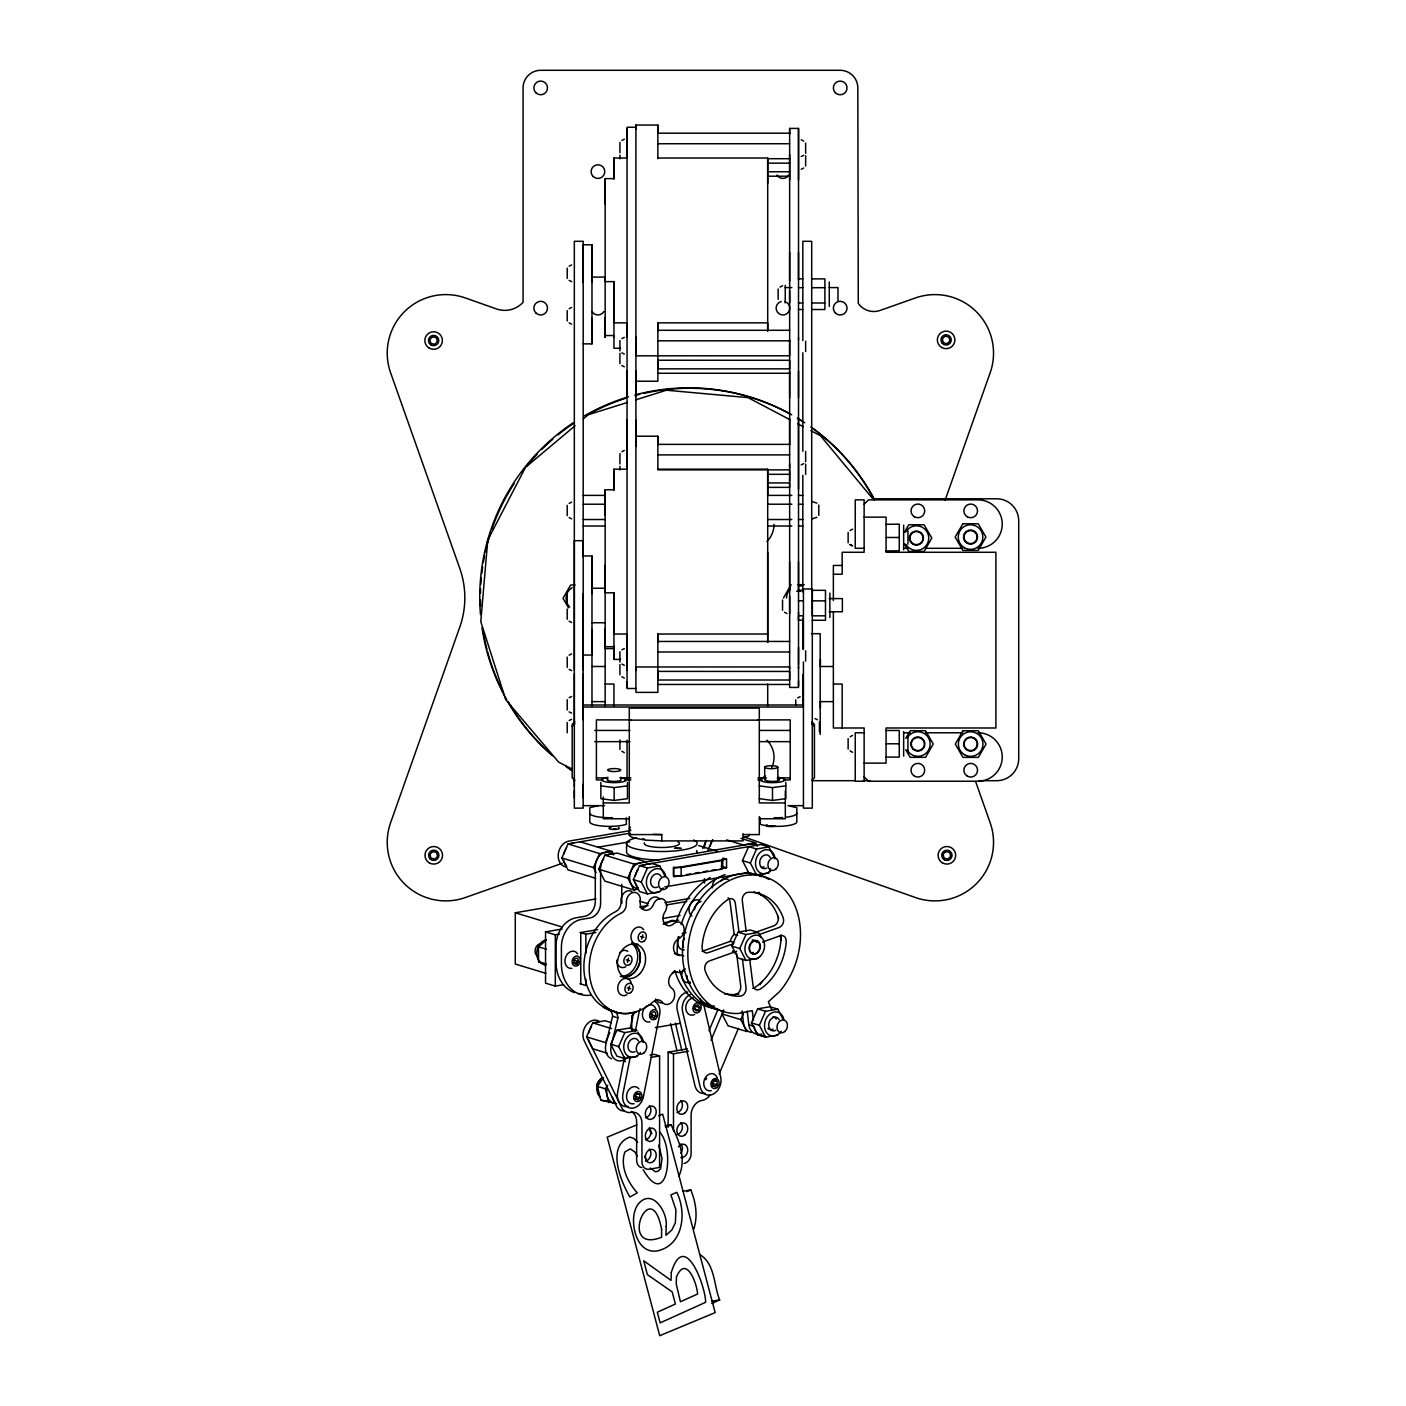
<?xml version="1.0" encoding="UTF-8"?>
<svg xmlns="http://www.w3.org/2000/svg" width="1406" height="1406" viewBox="0 0 1406 1406"><rect width="100%" height="100%" fill="white"/><g stroke="black" fill="none" stroke-linecap="round" stroke-linejoin="round"><path stroke-width="1.5" d="M574.333 797.958L574.333 673.702M574.333 670.363L574.333 541.134M583.191 797.958L583.191 673.702M583.191 670.363L583.191 541.134M583.191 282.448L583.191 244.802L591.979 244.802L591.979 343.872L583.191 343.872M591.979 629.431L591.979 655.038L583.191 655.038M591.979 593.613L591.979 555.968L583.191 555.968M591.979 343.872L591.979 318.266M591.979 282.448L591.979 244.802M600.608 870.507L600.608 903.267A13.216 10.281 -73.1 0 1 590.028 917.942L581.363 919.419A24.974 19.438 -73.1 0 0 561.398 947.152L561.398 963.725A37.435 29.157 -73.1 0 0 591.346 995.044M605.16 628.429L605.16 648.588L613.947 648.588M627.129 469.182L613.947 469.182L613.947 489.78L605.16 489.78L605.16 592.805L613.947 592.805L613.947 659.414L620.538 659.414M605.16 317.264L605.16 337.422L605.16 277.087L591.979 277.087M627.129 158.017L613.947 158.017L613.947 178.615L605.16 178.615L605.16 281.639L613.947 281.639L613.947 348.249L620.538 348.249M613.947 659.414L613.947 646.391M613.947 592.805L613.947 634.018L627.129 634.018M613.947 337.422L613.947 336.368M613.947 281.639L613.947 322.853L627.129 322.853M621.751 884.392L621.751 899.699A13.216 10.281 -73.1 0 0 622.102 902.968M627.041 687.024L627.041 681.769M627.041 670.486L627.041 446.387M627.041 445.597L627.041 371.079M627.041 337.159L627.041 128.754M635.916 670.486L635.916 371.079M657.867 133.5L657.867 125.046L635.916 125.046L635.916 355.823L789.645 355.788L789.645 128.421L798.52 128.421L798.52 179.915M767.694 634.018L657.867 634.018L657.867 692.385L635.916 692.385L635.916 666.989L789.645 666.954L789.645 687.446L798.52 687.446L798.52 666.18M635.916 436.212L657.867 436.212L657.867 469.868L789.645 469.868L789.645 481.01M767.694 331.306L767.694 322.853L657.867 322.853L657.867 381.219L635.916 381.219M657.867 158.702L657.867 125.046M704.476 883.073L704.476 878.697M767.694 642.05L767.694 469.182L657.867 469.182M767.694 330.885L767.694 158.017L657.867 158.017M789.645 668.799L789.645 371.219M798.52 686.093L798.52 680.856M798.52 668.799L798.52 371.219M798.52 339.936L798.52 128.421M825.48 615.828L825.48 590.327L812.299 590.327L812.299 615.828L825.48 615.828L825.48 620.274L812.299 620.274M624.58 1057.101L617.621 1092.251A13.216 10.281 -73.1 0 0 628.06 1106.434M630.45 1027.399L632.981 1014.657M630.327 1056.591L622.946 1093.868A13.216 10.281 -73.1 0 0 630.644 1108.139A13.216 10.281 -73.1 0 0 643.456 1096.575L659.555 1015.22A13.216 10.299 -73.1 0 0 654.721 1001.353M635.371 1031.125L639.132 1012.039A13.216 10.299 -73.1 0 1 640.169 1008.7M631.874 891.562A8.805 6.854 -73.1 0 0 624.545 892.494A8.805 6.854 -73.1 0 0 620.96 900.877A8.805 6.854 -73.1 0 1 615.758 911.598A52.848 41.143 -73.1 0 0 584.562 957.697A52.848 41.143 -73.1 0 0 602.12 1006.134L609.624 1010.106A8.805 6.854 -73.1 0 1 612.594 1016.257L605.881 1044.324A13.216 10.281 -73.1 0 0 611.557 1058.771M612.805 1011.178A47.909 37.294 -73.1 0 1 603.104 1006.96L614.949 1011.722A8.805 6.854 -73.1 0 1 617.937 1017.891L611.206 1045.941A13.216 10.281 -73.1 0 0 615.564 1059.737A13.216 10.281 -73.1 0 0 628.254 1056.468M627.392 962.407L628.482 958.154M628.464 990.457L629.537 986.204M641.716 939.067L642.806 934.814M693.703 1229.196C698.079 1216.383 695.847 1202.2 690.785 1189.898L682.771 1191.286M945.043 500.413L990.175 372.713A58.577 58.577 0 0 0 915.429 297.949L880.086 310.445A18.84 18.84 0 0 1 858.275 303.344L857.818 87.91A17.61 17.61 0 0 0 840.208 70.3L540.677 70.3A17.61 17.61 0 0 0 523.067 87.91L523.067 302.308A24.851 24.851 0 0 1 496.459 308.951L465.351 297.949A58.577 58.577 0 0 0 390.587 372.713L459.78 568.375A88.086 88.086 0 0 1 459.78 627.111L390.587 822.774A58.577 58.577 0 0 0 465.351 897.538L562.154 863.319M708.976 1030.756L718.009 1009.385M711.032 1040.141L723.334 1011.002M719.134 1074.026L738.431 1028.348M698.466 1010.229L699.59 1007.575L697.956 1004.833L695.671 1005.501L694.546 1008.155L696.181 1010.896L698.466 1010.229L693.193 1008.612M595.687 878.275L567.989 869.857L561.838 857.959L567.989 843.934L629.747 833.213M596.126 872.687L593.49 867.572L599.641 853.565L611.926 851.456L613.684 854.848M638.06 889.26L633.965 889.963L604.826 881.105L598.675 869.189L604.826 855.182L617.111 853.073L646.25 861.931M633.965 889.963L627.814 878.065L633.965 864.04L749.398 844.145A13.216 10.281 -73.1 0 1 754.67 844.971M659.73 891.808L647.428 893.917L639.519 891.509L633.368 879.611L639.519 865.586L651.804 863.477L659.73 865.885L664.985 876.096M647.428 893.917L641.277 882.019L647.428 867.994L659.73 865.885M607.374 1053.235L592.717 1048.771L586.566 1036.872L592.717 1022.847L605.019 1020.738L611.294 1022.654M609.8 1032.584L605.406 1042.584L586.566 1036.872M637.094 1056.416L624.791 1058.525L616.883 1056.117L610.731 1044.219L616.883 1030.194L629.167 1028.085L637.094 1030.493L624.791 1032.602L616.883 1030.194M702.789 848.503L706.304 840.489M624.791 1058.525L618.64 1046.609L624.791 1032.602M707.974 850.12L712.367 840.103M770.593 868.838L768.836 872.845L756.533 874.954L748.625 872.546L742.473 860.63L748.625 846.623L756.533 849.031L768.836 846.922L774.97 858.82M756.533 874.954L750.382 863.038L756.533 849.031M758.238 958.347L745.953 960.456L738.045 958.048L731.893 946.133L738.045 932.125L750.329 930.016L758.238 932.424L760.874 937.521M745.953 960.456L739.802 948.54L745.953 934.533L758.238 932.424M721.928 1013.902L740.804 1019.631L746.955 1031.547L728.062 1025.8L721.928 1013.902L723.686 1009.895M740.804 1019.631L743.44 1013.638M777.817 1035.08L765.514 1037.189L757.606 1034.781L751.454 1022.883L757.606 1008.858L769.908 1006.749L777.817 1009.157L783.089 1019.368M765.514 1037.189L759.363 1025.29L765.514 1011.265L777.817 1009.157M678.94 1176.031C686.673 1159.282 679.151 1139.985 670.996 1124.853L664.968 1125.872M783.458 598.007L791.139 584.703M904.357 532.382L908.751 524.772L924.129 524.772L931.809 538.094L924.129 551.398L908.751 551.398L904.357 543.788M905.78 738.326L910.174 730.716L925.552 730.716L933.233 744.02L925.552 757.342L910.174 757.342L905.78 749.732M721.665 860.56L722.754 858.802L722.754 867.432L721.665 869.189L681.154 876.149L673.439 875.885L673.439 867.256L681.154 867.502L721.665 860.56L721.665 869.189M616.689 1103.657L600.819 1100.195L597.427 1086.381L603.525 1077.646M608.728 1102.603L605.336 1088.789L607.779 1085.291M577.005 963.901L578.622 961.634L577.708 958.347L575.423 958.277L573.806 960.544L574.738 963.831L577.005 963.901L573.49 962.846M630.398 827.009L629.29 828.573L630.398 830.12M743.071 833.688L743.071 840.911L661.804 840.911L645.547 840.103L633.649 837.906L630.398 836.465L629.29 834.9L630.398 833.354M864.128 504.262L868.521 499.868L977.996 499.868A24.218 24.218 0 0 1 1002.232 524.087A24.218 24.218 0 0 1 977.996 548.305M574.826 721.735L572.189 724.301L572.189 777.782L574.826 780.365M572.189 726.322L574.826 723.756M811.807 780.365L814.443 777.782L814.443 724.301L811.807 721.735M653.86 1017.768L655.829 1015.958L655.618 1012.39L653.491 1011.635L651.523 1013.427L651.734 1017.013L653.86 1017.768L650.345 1016.696M637.99 1099.615L639.958 1097.822L639.748 1094.237L637.621 1093.481L635.653 1095.292L635.864 1098.859L637.99 1099.615L634.475 1098.561M715.197 1086.592L717.165 1084.782L716.955 1081.196L714.828 1080.441L712.86 1082.251L713.07 1085.836L715.197 1086.592L711.664 1085.52M545.616 965.571L538.516 961.792L538.516 946.818L546.126 940.175M575.054 425.79L525.51 467.337L487.759 540.027L480.799 621.645L505.721 699.678L558.674 762.157L572.101 769.047M583.314 418.865L588.27 414.717L627.357 402.468M621.874 140.442L624.317 139.212M569.166 266.173L571.609 264.926M801.244 156.523L803.687 155.275M801.244 169.265L803.687 168.017M569.166 308.687L571.609 307.439M621.874 338.618L624.317 337.37M780.102 287.035L782.544 285.787M621.874 451.678L624.317 450.43M569.166 503.383L571.609 502.135M801.244 464.894L803.687 463.646M816.868 517.303L811.701 518.99M569.166 655.178L571.609 653.931M850.085 530.519L852.528 529.131M621.874 649.836L624.317 648.588M569.166 697.675L571.609 696.427M797.659 697.921L800.119 696.673M850.085 736.832L852.528 735.426M569.166 720.54L571.609 719.292M665.565 1127.296L670.996 1124.853M686.901 1191.655L690.785 1189.898M711.735 1303.485L719.644 1299.917C713.738 1285.436 715.179 1264.644 700.68 1255.066M636.918 1124.818L607.216 1137.173L659.713 1335.7L715.162 1312.624L662.665 1114.114L658.693 1115.766M733.879 942.389L730.329 941.317L702.789 951.106A6.608 5.149 -73.1 0 1 701.998 951.317M754.161 932.828L773.827 925.851A6.608 5.149 -73.1 0 0 777.922 916.325M733.686 943.637L708.114 952.723A6.608 5.149 -73.1 0 1 702.069 946.818A52.848 41.143 -73.1 0 1 728.08 899.418A6.608 5.149 -73.1 0 1 735.303 903.162L738.958 931.879M759.486 934.463L779.152 927.468A6.608 5.149 -73.1 0 0 783.247 917.96A52.848 41.143 -73.1 0 0 747.974 892.335A6.608 5.149 -73.1 0 0 742.28 900.684L746.182 931.44M736.709 951.229L709.169 961.019A6.608 5.149 -73.1 0 0 705.074 970.527A52.848 41.143 -73.1 0 0 740.347 996.151A6.608 5.149 -73.1 0 0 746.059 987.803L742.403 959.085M762.509 942.055L780.207 935.763A6.608 5.149 -73.1 0 1 786.253 941.668A52.848 41.143 -73.1 0 1 760.259 989.068A6.608 5.149 -73.1 0 1 753.018 985.325L749.626 958.664M635.582 399.884L666.426 390.218L748.01 397.617L789.979 419.691M598.622 805.656L589.799 807.677L589.799 821.842A19.825 4.534 0 0 0 604.07 826.183A19.825 4.534 0 0 0 626.338 824.285L626.338 817.765M743.071 837.906L748.818 835.99L749.38 834.356M630.855 830.489L568.762 841.14A13.216 10.281 -73.1 0 0 558.287 854.127A13.216 10.281 -73.1 0 0 566.02 866.904M597.849 847.203L629.73 841.807M757.324 846.254L755.567 842.862L743.264 844.971L726.621 839.892M720.206 868.838L726.55 867.748L726.55 859.189L673.702 868.24L673.702 876.799L682.156 875.358M686.392 874.637L690.61 873.899M694.845 873.179L699.063 872.458M703.299 871.738L707.517 871.017M711.752 870.279L715.97 869.558M664.792 886.922L748.291 872.599M545.915 973.356L515.281 964.041L515.281 912.775L595.916 898.944M563.63 984.675L555.317 986.116L545.546 983.145L545.546 931.879L562.189 929.015M545.546 931.879L555.317 934.832L559.465 934.129M597.726 929.63L580.766 932.53L580.766 983.989M663.245 918.399L680.117 915.499M580.01 932.459L585.863 934.234L595.863 932.53M663.984 922.705L678.641 920.192M672.367 972.53L676.55 971.81M655.337 1027.61L680.399 1023.304M757.606 1034.781L761.701 1034.078M649.976 1055.045L654.247 1054.324L659.59 1055.941L659.59 1167.437L649.01 1169.247A8.805 6.854 -73.1 0 1 641.962 1161.866L641.962 1123.359A13.216 10.281 -73.1 0 0 631.399 1112.304L630.714 1112.427A13.216 10.281 -73.1 0 1 622.331 1108.824L589.606 1042.567A13.216 10.281 -73.1 0 1 588.604 1039.614M668.166 1127.208L668.166 1052.163L687.429 1048.858M651.013 1057.4L659.59 1055.941M668.166 1052.163L673.492 1053.779L688.483 1051.213M711.612 1301.288L719.644 1299.917M639.625 906.975L648.078 905.552M664.88 902.687L689.748 898.452M666.057 905.007L686.796 901.492M600.854 785.849L614.158 787.606L627.48 785.849M600.854 782.334L600.854 798.678L614.158 800.436L627.48 798.678L627.48 782.334M759.187 785.849L772.492 787.606L785.813 785.849M759.187 798.678L772.492 800.436L785.813 798.678L785.813 782.334M613.174 828.995L616.021 828.89M770.277 826.13L773.124 826.007M635.916 127.261L627.041 127.261L627.041 157.753M657.867 133.201L789.645 133.201M657.867 143.728L789.645 143.728M767.694 158.702L789.645 158.702M767.694 163.149L789.645 163.149M767.694 171.76L789.645 171.76M767.694 176.207L789.645 176.207M798.432 278.863L802.826 278.863M811.701 278.88L824.883 278.88L824.883 309.513L811.701 309.513M785.251 287.58L791.842 287.58M798.432 287.685L802.826 287.685M811.701 287.703L824.883 287.703M829.189 287.58L837.976 287.58L837.976 300.708M798.432 302.993L802.826 302.993M811.701 303.011L824.883 303.011M798.432 309.496L802.826 309.496M657.867 330.287L789.645 330.287M605.16 335.542L613.947 335.542M657.867 340.814L789.645 340.814M657.867 373.275L789.645 373.275M657.867 444.366L789.645 444.366M657.867 454.894L789.645 454.894M767.694 474.314L789.645 474.314M767.694 482.926L789.645 482.926L789.645 487.372L767.694 487.372M583.191 495.387L605.16 495.387M767.694 495.387L791.842 495.387M798.432 495.387L802.826 495.387M583.191 504.209L605.16 504.209M767.694 504.209L791.842 504.209M798.432 504.209L802.826 504.209M864.128 517.144L886.079 517.144L886.079 552.277L995.905 552.277L995.905 727.992L886.079 727.992L886.079 763.124L864.128 763.124M583.191 519.517L605.16 519.517M767.694 519.517L791.842 519.517M798.432 519.517L802.826 519.517M886.079 524.315L899.26 524.157L899.26 550.8L886.079 550.941M583.191 526.02L605.16 526.02M767.694 526.02L791.842 526.02M798.432 526.02L802.826 526.02M886.079 537.479L899.26 537.479M574.333 540.695L583.191 540.695M864.128 548.305L855.252 548.305L855.252 499.868L864.128 499.868L864.128 552.277L842.159 552.277L842.159 574.246L833.371 574.246M903.566 548.305L907.942 548.305M925.447 548.305L962.671 548.305M842.159 565.458L833.371 565.458L833.371 600.608M797.729 584.703L804.32 584.703M575.072 585.001L570.678 585.001L562.998 598.306L568.481 607.831M798.432 590.274L802.826 590.274M829.189 598.587L842.37 598.587L842.37 611.768L829.189 611.768M798.432 600.801L802.826 600.801M812.299 600.854L825.48 600.854M802.826 615.775L798.432 615.775L798.432 620.204L802.826 620.204M591.979 622.753L605.16 622.753M811.403 633.684L820.19 633.684L820.19 734.442M657.867 641.452L789.645 641.452M605.16 646.707L613.947 646.707M657.867 651.98L789.645 651.98M591.979 666.497L605.16 666.497M820.19 666.497L833.371 666.497M605.16 684.054L613.947 684.054L613.947 706.023M833.371 684.054L842.159 684.054L842.159 727.992M657.867 684.458L789.645 684.458M635.916 688.501L627.041 688.501L627.041 635.828M591.979 701.629L605.16 701.629M820.19 701.629L833.371 701.629M583.191 705.004L803.441 705.004M583.191 707.025L803.441 707.025M630.872 719.89L596.408 719.89L596.408 779.926L602.875 779.926M757.922 719.89L790.225 719.89L790.225 779.926L783.757 779.926M629.29 720.136L759.31 720.136M594.791 730.435L629.923 730.435M759.504 730.435L790.26 730.435M886.079 730.47L899.26 730.505L899.26 757.096L886.079 757.096M864.128 732.772L855.252 732.772L855.252 781.226L864.128 781.226L864.128 727.992L833.371 727.992L833.371 611.575M903.566 732.772L910.121 732.772M925.447 732.772L962.671 732.772M594.791 741.647L629.923 741.647M759.504 741.647L790.26 741.647M886.079 743.792L899.26 743.792M596.408 777.905L607.181 777.905M620.099 777.905L630.872 777.905M757.922 777.905L766.534 777.905M777.307 777.905L790.225 777.905M624.405 779.926L630.872 779.926M757.922 779.926L762.228 779.926M812.984 780.699L854.549 780.699M863.284 780.699L869.857 780.699M979.209 780.699L996.696 780.699A22.021 22.021 0 0 0 1018.717 758.678L1018.717 520.818A22.021 22.021 0 0 0 996.696 498.796L872.792 498.796L820.506 435.755L810.963 430.728M603.297 802.931L629.29 802.931L629.29 708.114L759.31 708.114L759.31 802.931L785.321 802.931M583.191 805.656L604.615 805.656M803.441 805.656L788.01 805.656L796.833 807.677L796.833 821.842A19.825 4.534 0 0 1 782.562 826.183A19.825 4.534 0 0 1 760.295 824.285L760.295 817.765M629.29 818.767L603.297 818.767L603.297 796.921M759.31 818.767L785.321 818.767L785.321 790.91M629.29 834.584L661.804 834.584L661.804 840.911M743.071 834.584L759.31 834.584L759.31 816.622M653.386 834.373L661.804 834.584M600.819 1100.195L606.777 1100.986M811.701 501.415L816.868 503.102M644.598 839.206L642.999 838.609M640.591 936.572L643.93 937.31M626.268 959.911L629.607 960.667M627.34 987.961L630.679 988.699M740.997 838.415L755.567 842.862M768.836 846.922L760.91 844.514L645.53 864.497A13.216 10.281 -73.1 0 0 642.788 865.393M698.712 845.621L717.306 851.28M742.473 860.63L750.382 863.038M722.983 858.099L726.55 859.189M721.208 866.131L726.55 867.748M580.274 841.825L611.926 851.456M639.519 865.586L647.428 867.994M567.989 843.934L599.641 853.565M604.826 855.182L633.965 864.04M561.838 857.959L593.49 867.572M633.368 879.611L641.277 882.019M598.675 869.189L627.814 878.065M639.677 901.158L647.85 903.654M738.045 932.125L745.953 934.533M728.027 897.784A6.608 5.149 -73.1 0 1 729.978 901.545L734.143 934.357L737.693 935.429M731.893 946.133L739.802 948.54M515.281 912.775L562.259 927.064M674.089 971.265L677.639 972.337A8.805 6.854 -73.1 0 0 685.197 968.752M757.606 1008.858L765.514 1011.265M538.516 946.818L546.424 949.226M573.349 960.017L578.622 961.634M751.454 1022.883L759.363 1025.29M694.318 1005.975L699.59 1007.575M747.184 1011.055L748.853 1024.816L754.178 1026.433A13.216 10.281 -73.1 0 0 764.723 1035.642M538.516 961.792L546.424 964.2M580.01 983.725L585.863 985.518L585.863 979.103M650.556 1014.359L655.829 1015.958M612.594 1016.257L617.937 1017.891M592.717 1022.847L611.557 1028.577M610.731 1044.219L618.64 1046.609M713.44 1080.142L716.955 1081.196M711.875 1083.182L717.165 1084.782M636.233 1093.165L639.748 1094.237M634.686 1096.223L639.958 1097.822M597.427 1086.381L605.336 1088.789M744.477 837.097L915.429 897.538A58.577 58.577 0 0 0 990.175 822.774L975.623 781.578M815.023 718.571L817.466 719.819M569.166 621.224L571.609 622.471M801.244 139.827L803.687 141.075M569.166 280.392L571.609 281.639M569.166 322.888L571.609 324.136M621.874 352.836L624.317 354.084M621.874 365.56L624.317 366.808M850.085 544.579L852.528 545.827L850.085 544.737M784.495 612.278L786.938 613.526M569.166 517.601L571.609 518.849M850.085 750.892L852.528 752.298M621.874 664.054L624.317 665.302M621.874 676.778L624.317 678.026M569.166 669.397L571.609 670.644M569.166 711.893L571.609 713.141M621.874 751.243L624.317 752.632M797.606 423.698L803.336 426.721M811.807 723.756L814.443 726.322M637.709 1142.27L633.86 1138.473L629.87 1137.067C605.986 1145.925 620.802 1181.374 629.906 1197.033L637.27 1192.85C627.761 1182.288 619.782 1166.172 624.914 1151.918L630.31 1148.878L635.055 1152.164L637.27 1156.154M864.128 776.833L868.521 781.226L977.996 781.226A24.218 24.218 0 0 0 1002.232 757.008A24.218 24.218 0 0 0 977.996 732.772M650.345 1168.017L655.231 1171.743L658.008 1171.251L660.609 1168.79L662.05 1158.368L658.711 1145.187M651.927 1133.675L649.713 1130.529M643.175 1169.687C667.745 1211.849 674.985 1147.524 659.59 1132.023M637.955 1032.197L643.227 1042.408M623.403 1057.927L625.319 1061.811M644.756 1156.207L646.444 1160.091M771.683 1009.684L768.361 1001.775L779.328 991.828A70.476 54.869 -73.1 0 0 777.606 883.284A70.476 54.869 -73.1 0 0 691.699 928.206A70.476 54.869 -73.1 0 0 737.886 1013.498L752.263 1010.703L753.475 1020.528M703.58 1003.954L720.663 1076.996A13.216 10.281 -73.1 0 1 713.264 1094.079A13.216 10.281 -73.1 0 1 700.276 1087.295L682.613 1011.722A13.216 10.299 -73.1 0 1 690.205 994.552M675.442 1023.164L681.805 1050.387M670.592 1023.638L676.954 1050.862M736.568 953.373L740.734 986.186A6.608 5.149 -73.1 0 1 735.022 994.517M742.034 1010.896L743.528 1023.199A13.216 10.281 -73.1 0 0 751.085 1032.426M631.804 1030.932L631.751 1017.962A8.805 6.854 -73.1 0 1 636.162 1011.845A47.909 37.294 -73.1 0 1 614.949 1011.722L609.624 1010.106A47.909 37.294 -73.1 0 0 612.981 1011.16M907.96 530.888L907.96 544.21M907.96 737.201L907.96 750.523M903.654 525.176L903.654 549.922M903.654 731.489L903.654 756.129M848.134 532.312L848.134 542.786M848.134 738.625L848.134 749.099M829.874 593.016L829.874 617.586M829.276 281.938L829.276 306.455M820.401 659.502L820.401 665.653M820.401 701.998L820.401 708.149M819.417 721.753L819.417 732.051M818.802 505.035L818.802 515.369M811.701 590.415L811.701 241.305L802.826 241.305L802.826 340.533M805.638 143.008L805.638 153.342M805.638 155.75L805.638 166.066M805.638 341.183L805.638 351.5M805.638 451.361L805.638 461.695M805.638 464.121L805.638 474.437M805.638 650.802L805.638 661.119M803.441 649.449L803.441 588.991L812.299 588.991L812.299 808.134L803.441 808.134L803.441 661.927M802.826 352.748L802.826 451.256M802.826 475.333L802.826 592.031M802.826 618.288L802.826 648.939M802.826 674.546L802.826 705.197M798.52 252.377L798.52 279.355M798.52 337.563L798.52 397.898M798.52 419.006L798.52 489.253M798.52 561.715L798.52 590.327M798.52 612.418L798.52 614.932M798.52 647.182L798.52 664.739M795.726 699.854L795.726 705.109M789.645 128.421L789.645 133.974M789.645 154.449L789.645 179.915M789.645 252.377L789.645 280.989M789.645 290.831L789.645 302.642M789.645 339.936L789.645 397.898M789.645 419.006L789.645 444.648M789.645 463.787L789.645 468.093M789.645 561.715L789.645 590.327M789.645 596.39L789.645 613.965M785.251 285.365L785.251 302.923M782.544 600.01L782.544 610.345M778.151 288.986L778.151 299.302M777.852 767.201A6.591 1.511 0 0 1 767.975 768.502A6.591 1.511 0 0 1 767.975 765.883A6.591 1.511 0 0 1 777.852 767.201L777.852 780.014M772.492 787.606L772.492 800.436M767.694 158.017L767.694 183.395M767.694 469.182L767.694 494.56M767.694 552.277L767.694 642.489M767.694 684.054L767.694 706.023M764.671 767.201L764.671 780.014M681.154 867.502L681.154 876.149M673.492 1053.779L673.492 1130.969M657.867 322.853L657.867 331.306M657.867 436.212L657.867 444.665M657.867 634.018L657.867 642.489M635.916 125.046L635.916 129.282M635.916 337.159L635.916 396.51M635.916 420.148L635.916 446.387M629.29 816.622L629.29 834.9M627.041 324.61L627.041 396.51M627.041 420.148L627.041 468.971M627.041 740.154L627.041 778.256M626.584 842.844L626.584 851.403A35.326 8.067 0 0 0 659.098 860.05M619.923 142.393L619.923 152.727M619.923 155.117L619.923 158.79M619.923 340.568L619.923 350.885M619.923 353.293L619.923 363.627M619.923 453.611L619.923 463.945M619.923 466.353L619.923 470.008M619.923 651.786L619.923 662.103M619.923 664.511L619.923 674.845M619.923 739.96L619.923 749.433M614.158 787.606L614.158 800.436M613.947 158.017L613.947 179.177M613.947 469.182L613.947 490.343M605.16 178.615L605.16 204.011M605.16 489.78L605.16 515.176M605.16 565.458L605.16 587.427M605.16 706.023L605.16 588.253L591.979 588.253L591.979 705.794M591.979 555.968L591.979 587.796M585.863 934.234L585.863 953.461M583.191 557.004L583.191 241.305L574.333 241.305L574.333 724.318M583.191 593.613L583.191 719.89M583.191 784.214L583.191 808.134L574.333 808.134L574.333 790.4M574.333 777.922L574.333 786.358M567.216 268.124L567.216 278.441M567.216 310.621L567.216 320.955M567.216 505.334L567.216 515.65M567.216 591.891L567.216 602.19M567.216 608.991L567.216 619.29M567.216 657.112L567.216 667.446M567.216 699.626L567.216 709.96M567.216 722.473L567.216 732.772M555.317 934.832L555.317 986.116M797.29 591.311A6.591 6.591 0 0 1 800.699 591.311M773.036 1016.749A6.591 5.132 -73.1 0 1 776.235 1019.192M773.036 1029.139A6.591 5.132 -73.1 0 1 770.295 1029.614M769.029 1029.192A6.591 5.132 -73.1 0 1 767.94 1028.348M781.261 1031.248A12.303 9.578 -73.1 0 1 766.252 1032.232A12.303 9.578 -73.1 0 1 770.154 1013.849A12.303 9.578 -73.1 0 1 783.81 1019.245M775.76 1030.334A7.03 5.466 -73.1 0 1 769.029 1027.224A7.03 5.466 -73.1 0 1 771.929 1018.19A7.03 5.466 -73.1 0 1 779.17 1019.719M680.82 1100.582A6.819 5.308 -73.1 0 1 682.015 1107.629A6.819 5.308 -73.1 0 1 676.971 1112.603M680.82 1122.603A6.819 5.308 -73.1 0 1 682.015 1129.651A6.819 5.308 -73.1 0 1 676.971 1134.607M680.82 1143.922A6.819 5.308 -73.1 0 1 680.82 1153.324M710.223 1094.747A13.216 10.281 -73.1 0 1 702.35 1100.371L701.664 1100.494A13.216 10.281 -73.1 0 0 691.102 1115.169L691.102 1153.676A8.805 6.854 -73.1 0 1 684.054 1163.465M678.43 1146.857A6.819 5.308 -73.1 0 1 687.569 1148.28A6.819 5.308 -73.1 0 1 680.873 1157.56M626.9 994.798A8.787 6.837 -73.1 0 1 618.06 990.826A8.787 6.837 -73.1 0 1 622.559 979.279A8.787 6.837 -73.1 0 1 631.417 983.251M634.036 1103.71A8.787 6.837 -73.1 0 1 627.076 1093.024A8.787 6.837 -73.1 0 1 638.922 1088.842M598.235 1090.88A6.591 5.132 -73.1 0 1 600.432 1079.72M599.887 1096.944A12.303 9.578 -73.1 0 1 601.663 1077.769M543.981 963.69A12.303 9.578 -73.1 0 1 536.776 951.792A12.303 9.578 -73.1 0 1 546.53 939.7M571.943 968.347A8.787 6.837 -73.1 0 1 565.687 956.976A8.787 6.837 -73.1 0 1 577.638 953.795M576.548 962.231A6.608 5.149 -73.1 0 1 575.704 963.708M537.672 956.168A6.591 5.132 -73.1 0 1 535.44 948.54A6.591 5.132 -73.1 0 1 541.662 943.742M632.155 943.901A17.575 13.673 -73.1 0 1 636.69 963.215A17.575 13.673 -73.1 0 1 621.909 976.256M631.61 943.039A17.575 13.673 -73.1 0 1 639.906 961.792A17.575 13.673 -73.1 0 1 624.563 977.065M625.846 966.748A8.787 6.837 -73.1 0 1 616.654 960.193M619.536 952.776A8.787 6.837 -73.1 0 1 627.797 951.352M611.135 852.844A13.216 10.281 -73.1 0 1 613.315 854.514M608.587 852.001A13.216 10.281 -73.1 0 0 595.283 866.711L595.283 901.65A13.216 10.281 -73.1 0 1 584.703 916.325L576.038 917.802A24.974 19.438 -73.1 0 0 556.073 945.535L556.073 962.108A37.435 29.157 -73.1 0 0 574.562 992.618M704.476 847.976A13.216 10.281 -73.1 0 1 705.9 841.298M582.102 993.796A37.435 29.157 -73.1 0 1 578.27 993.515M710.171 846.201A13.216 10.281 -73.1 0 1 712.912 839.962M600.608 868.328A13.216 10.281 -73.1 0 1 603.701 858.697M608.447 854.549A13.216 10.281 -73.1 0 1 613.912 853.618M632.841 1018.594A26.433 20.58 -73.1 0 1 631.628 1015.782M694.652 1014.499A8.787 6.837 -73.1 0 1 685.812 1008.7A8.787 6.837 -73.1 0 1 693.123 997.961M705.197 1093.376A13.216 10.281 -73.1 0 1 694.951 1085.66L677.288 1010.106A13.216 10.299 -73.1 0 1 687.639 992.056M715.566 1079.58A6.608 5.149 -73.1 0 1 715.742 1081.196M705.882 1079.738A6.608 5.149 -73.1 0 1 706.708 1078.261M648.922 1004.956A8.787 6.837 -73.1 0 1 655.917 1009.086M649.906 1021.846A8.787 6.837 -73.1 0 1 642.56 1016.503A8.787 6.837 -73.1 0 1 646.778 1005.923M614.721 1103.306A13.216 10.281 -73.1 0 1 607.023 1089.035M615.266 1102.515A13.216 10.281 -73.1 0 1 612.454 1097.295M736.041 953.268A11.02 8.577 -73.1 0 1 732.385 951.018M730.329 941.317A11.02 8.577 -73.1 0 1 734.143 934.357M718.273 1010.035A70.476 54.869 -73.1 0 1 688.518 920.35A70.476 54.869 -73.1 0 1 768.801 879.383M724.266 1011.406A70.476 54.869 -73.1 0 1 720.241 1010.58M753.844 891.931A52.848 41.143 -73.1 0 1 778.66 918.522M781.103 934.797A52.848 41.143 -73.1 0 1 754.934 987.451A6.608 5.149 -73.1 0 1 752.579 988.33M738.888 994.077A52.848 41.143 -73.1 0 1 727.289 994.095A8.805 6.854 -73.1 0 0 724.916 994.2M779.838 935.693A6.608 5.149 -73.1 0 1 780.928 940.052M756.41 1034.043A13.216 10.281 -73.1 0 1 748.853 1024.816M684.195 949.894A8.805 6.854 -73.1 0 1 678.202 945.781A8.805 6.854 -73.1 0 1 679.186 936.783M682.297 933.566A8.805 6.854 -73.1 0 1 686.093 932.617M722.912 877.906A8.805 6.854 -73.1 0 1 724.424 879.101M712.332 887.889A8.805 6.854 -73.1 0 1 719.222 877.362M745.303 873.021A8.805 6.854 -73.1 0 1 747.219 872.388M707.095 1004.886A8.805 6.854 -73.1 0 1 700.276 999.068M690.451 982.091A8.805 6.854 -73.1 0 1 682.894 979.683A8.805 6.854 -73.1 0 1 683.246 969.736M691.857 916.009A8.805 6.854 -73.1 0 1 690.118 904.779A8.805 6.854 -73.1 0 1 699.45 900.315M683.527 947.416A8.805 6.854 -73.1 0 1 684.511 938.4M720.909 880.947A8.805 6.854 -73.1 0 1 728.238 879.541M694.406 909.84A8.805 6.854 -73.1 0 1 701.067 901.51M760.066 984.745A8.805 6.854 -73.1 0 1 762.316 981.388M761.525 895.306A8.805 6.854 -73.1 0 1 758.924 892.16M750.628 874.637A8.805 6.854 -73.1 0 1 756.2 874.673M690.241 983.444A8.805 6.854 -73.1 0 1 687.147 975.887M714.318 1005.888A8.805 6.854 -73.1 0 1 706.216 1002.794M711.225 1090.669A8.787 6.837 -73.1 0 1 703.826 1084.887A8.787 6.837 -73.1 0 1 708.8 1074.325A8.787 6.837 -73.1 0 1 717.253 1077.892M715.812 1079.58A6.591 5.132 -73.1 0 1 716.005 1081.196M637.99 944.199A8.787 6.837 -73.1 0 1 631.733 932.828A8.787 6.837 -73.1 0 1 643.684 929.647M640.538 1052.584A12.303 9.578 -73.1 0 1 625.512 1053.569A12.303 9.578 -73.1 0 1 629.413 1035.168A12.303 9.578 -73.1 0 1 643.069 1040.581M635.037 1051.67A7.03 5.466 -73.1 0 1 628.289 1048.56A7.03 5.466 -73.1 0 1 631.206 1039.526A7.03 5.466 -73.1 0 1 638.447 1041.055M624.58 1110.916A13.216 10.281 -73.1 0 1 617.006 1107.207L584.281 1040.95A13.216 10.281 -73.1 0 1 586.179 1025.132A13.216 10.281 -73.1 0 1 598.974 1021.16M641.857 1167.648A8.805 6.854 -73.1 0 1 636.637 1160.249L636.637 1121.742A13.216 10.281 -73.1 0 0 631.364 1111.513M649.308 1105.766A6.819 5.308 -73.1 0 1 650.486 1112.796A6.819 5.308 -73.1 0 1 645.442 1117.77M649.308 1149.089A6.819 5.308 -73.1 0 1 650.486 1156.136A6.819 5.308 -73.1 0 1 645.442 1161.11M649.308 1127.77A6.819 5.308 -73.1 0 1 650.486 1134.818A6.819 5.308 -73.1 0 1 645.442 1139.791M588.692 1032.953A13.216 10.281 -73.1 0 1 591.522 1026.749M596.302 1022.707A13.216 10.281 -73.1 0 1 599.044 1021.863M755.83 941.264A6.591 5.132 -73.1 0 1 756.656 942.442M753.458 952.389A6.591 5.132 -73.1 0 1 752.105 952.846M752.105 940.016A6.591 5.132 -73.1 0 1 753.458 939.999M757.992 874.989A70.476 54.869 -73.1 0 1 761.718 876.746M718.941 1009.754A70.476 54.869 -73.1 0 1 679.608 970.14M677.305 955.096A70.476 54.869 -73.1 0 1 678.342 936.554M681.154 924.638A70.476 54.869 -73.1 0 1 725.127 874.585M713.615 1008.137A70.476 54.869 -73.1 0 1 674.827 970.562M676.462 921.053A70.476 54.869 -73.1 0 1 710.1 877.502M663.175 887.977A12.303 9.578 -73.1 0 1 648.148 888.961A12.303 9.578 -73.1 0 1 652.05 870.56A12.303 9.578 -73.1 0 1 665.706 875.973M657.674 887.063A7.03 5.466 -73.1 0 1 650.925 883.952A7.03 5.466 -73.1 0 1 653.843 874.919A7.03 5.466 -73.1 0 1 661.084 876.448M764.038 866.904A6.591 5.132 -73.1 0 1 761.314 867.361M770.242 871.263A12.303 9.578 -73.1 0 1 756.41 868.328A12.303 9.578 -73.1 0 1 761.964 851.069A12.303 9.578 -73.1 0 1 774.829 857.01M766.78 868.1A7.03 5.466 -73.1 0 1 760.031 864.989A7.03 5.466 -73.1 0 1 762.948 855.938A7.03 5.466 -73.1 0 1 770.189 857.484M637.463 888.627A13.216 10.281 -73.1 0 1 629.73 875.85A13.216 10.281 -73.1 0 1 640.205 862.862M638.06 887.731A13.216 10.281 -73.1 0 1 635.319 882.441M635.319 875.78A13.216 10.281 -73.1 0 1 638.06 869.541M566.618 866.008A13.216 10.281 -73.1 0 1 563.876 860.7M563.876 854.04A13.216 10.281 -73.1 0 1 566.618 847.818M571.346 843.67A13.216 10.281 -73.1 0 1 574.087 842.756M641.136 908.733A8.805 6.854 -73.1 0 0 648.324 902.248A8.805 6.854 -73.1 0 1 659.818 899.225M663.122 924.164A8.805 6.854 -73.1 0 0 668.641 921.897A8.805 6.854 -73.1 0 1 675.952 921.422M674.441 953.707A8.805 6.854 -73.1 0 1 679.942 955.641M662.402 1002.812A8.805 6.854 -73.1 0 1 656.602 1000.141A8.805 6.854 -73.1 0 0 655.389 999.104M632.12 943.127A17.61 13.709 -73.1 0 1 638.939 964.744A17.61 13.709 -73.1 0 1 620.204 976.256M677.639 972.337A5.606 4.359 -73.1 0 0 675.565 971.845A8.805 6.854 -73.1 0 0 669.01 978.769A8.805 6.854 -73.1 0 0 671.277 987.856A8.805 6.854 -73.1 0 1 672.876 1000.791A8.805 6.854 -73.1 0 1 661.927 1001.757A8.805 6.854 -73.1 0 0 653.175 1001.775A52.848 41.143 -73.1 0 1 630.081 1012.988L628.798 1013.287A47.909 37.294 -73.1 0 1 608.429 1008.594L607.445 1007.75A52.848 41.143 -73.1 0 1 589.887 959.314A52.848 41.143 -73.1 0 1 621.083 913.215A8.805 6.854 -73.1 0 0 626.391 903.707A8.805 6.854 -73.1 0 1 633.087 892.476A8.805 6.854 -73.1 0 1 640.328 900.719A8.805 6.854 -73.1 0 0 644.44 910.069A8.805 6.854 -73.1 0 0 653.192 905.042A8.805 6.854 -73.1 0 1 663.737 899.506A8.805 6.854 -73.1 0 1 664.493 912.687A8.805 6.854 -73.1 0 0 664.792 923.865A8.805 6.854 -73.1 0 0 673.966 923.514A8.805 6.854 -73.1 0 1 683.791 926.835A8.805 6.854 -73.1 0 1 678.342 938.892A8.805 6.854 -73.1 0 0 673.527 948.751A8.805 6.854 -73.1 0 0 679.766 955.324A8.805 6.854 -73.1 0 1 683.703 955.922M796.833 813.213A19.825 4.534 0 0 1 786.481 817.185M782.562 817.554A19.825 4.534 0 0 1 774.144 817.677M612.489 817.677A19.825 4.534 0 0 1 589.799 813.213M678.079 841.948A17.575 4.007 0 0 1 664.001 847.449A17.575 4.007 0 0 1 644.405 842.915M693.65 839.98A35.326 8.067 0 0 1 680.662 850.279A35.326 8.067 0 0 1 634.334 848.521A35.326 8.067 0 0 1 636.567 837.818M696.515 850.525A35.326 8.067 0 0 1 697.025 852.634M618.341 827.607A5.167 1.178 0 0 1 617.199 829.259A5.167 1.178 0 0 1 609.976 828.995A5.167 1.178 0 0 1 611.118 827.343M620.31 777.377A12.303 2.812 0 0 1 623.579 781.631A12.303 2.812 0 0 1 604.738 781.631A12.303 2.812 0 0 1 608.007 777.377M620.942 779.399A7.03 1.599 0 0 1 613.244 781.402A7.03 1.599 0 0 1 608.077 779.012M775.444 826.13A5.167 1.178 0 0 1 768.221 826.376A5.167 1.178 0 0 1 767.078 824.742M778.643 777.395A12.303 2.812 0 0 1 782.58 781.437A12.303 2.812 0 0 1 764.583 781.964A12.303 2.812 0 0 1 763.792 777.834M777.465 778.678A7.03 1.599 0 0 1 775.181 781.297A7.03 1.599 0 0 1 765.462 779.82M786.534 598.007A12.303 12.303 0 0 1 790.137 589.307M798.836 585.722A12.303 12.303 0 0 1 802.018 586.126M797.009 591.223A7.03 7.03 0 0 1 800.647 591.223M569.676 607.005A12.303 12.303 0 0 1 566.495 595.125M567.708 592.172A12.303 12.303 0 0 1 572.224 587.655M905.78 531.943A12.303 12.303 0 0 1 924.34 528.656A12.303 12.303 0 0 1 924.34 547.514A12.303 12.303 0 0 1 905.78 544.227M907.204 737.886A12.303 12.303 0 0 1 925.763 734.6A12.303 12.303 0 0 1 925.763 753.458A12.303 12.303 0 0 1 907.204 750.171M774.021 524.368A24.218 24.218 0 0 1 766.92 541.503M766.92 740.154A24.218 24.218 0 0 1 771.753 767.535M765.374 775.831A24.218 24.218 0 0 1 761.911 778.256M571.416 770.154A209.23 209.23 0 0 1 566.02 766.358M552.224 755.426A209.23 209.23 0 0 1 507.777 701.699M506.705 699.801A209.23 209.23 0 0 1 481.994 627.656M480.483 614.545A209.23 209.23 0 0 1 573.244 422.784M584.351 415.895A209.23 209.23 0 0 1 628.552 396.773M634.827 394.981A209.23 209.23 0 0 1 791.701 414.823M797.325 418.092A209.23 209.23 0 0 1 804.707 422.784M811.93 427.793A209.23 209.23 0 0 1 874.356 500.097M572.084 770.558A209.23 209.23 0 0 1 566.671 766.762M552.874 755.83A209.23 209.23 0 0 1 508.445 702.104M503.243 692.525A209.23 209.23 0 0 1 487.548 651.646M486.986 649.537A209.23 209.23 0 0 1 483.348 632.419M480.588 606.197A209.23 209.23 0 0 1 480.43 599.659M480.448 593.139A209.23 209.23 0 0 1 480.588 588.78M480.817 584.404A209.23 209.23 0 0 1 481.327 577.848M481.801 573.455A209.23 209.23 0 0 1 482.662 566.899M483.348 562.558A209.23 209.23 0 0 1 484.543 556.073M485.457 551.785A209.23 209.23 0 0 1 486.986 545.44M487.548 543.331A209.23 209.23 0 0 1 490.624 532.892M492.03 528.744A209.23 209.23 0 0 1 514.139 483.594M527.057 465.79A209.23 209.23 0 0 1 537.145 454.226M541.697 449.551A209.23 209.23 0 0 1 552.874 439.147M557.936 434.911A209.23 209.23 0 0 1 573.894 423.188M586.9 415.227A209.23 209.23 0 0 1 625.037 398.496M635.477 395.402A209.23 209.23 0 0 1 639.695 394.313M643.93 393.311A209.23 209.23 0 0 1 790.453 414.172M797.975 418.513A209.23 209.23 0 0 1 803.529 421.993M810.805 426.914A209.23 209.23 0 0 1 874.005 498.585M603.859 311.57A6.819 6.819 0 0 1 592.031 311.57M784.706 301.552A6.819 6.819 0 0 1 788.538 312.062A6.819 6.819 0 0 1 777.342 312.062A6.819 6.819 0 0 1 781.174 301.552M788.854 175.029A6.819 6.819 0 0 1 777.026 175.029M657.867 671.453L657.867 680.012L789.645 680.012L789.645 671.453L657.867 671.4M657.867 360.288L657.867 368.847L789.645 368.847L789.645 360.288L657.867 360.235M661.611 1229.406L661.593 1237.245C617.023 1254.837 650.925 1172.288 661.611 1229.406M671.277 1272.571L671.049 1280.391L643.72 1260.813L647.393 1274.644L672.173 1291.886L675.39 1304.047L657.323 1312.22L660.135 1322.87L705.601 1302.325C705.917 1287.123 684.564 1228.58 671.277 1272.571M666.198 1226.366L665.934 1235.294L671.91 1229.916L675.372 1222.851L675.935 1209.81L670.908 1194.942L676.743 1192.306C687.024 1212.798 683.298 1245.294 657.235 1250.918C639.062 1253.783 632.243 1230.988 633.719 1216.7A26.573 15.536 80.3 0 1 638.043 1204.309C651.892 1187.139 667.903 1211.902 666.198 1226.366M676.479 1276.859L676.233 1283.959L680.434 1301.763L697.587 1294.012C697.095 1283.713 686.198 1254.222 676.479 1276.859M674.915 848.222L680.979 848.38L674.915 848.222M962.864 523.77L955.166 537.074L962.864 550.396L978.225 550.396L985.922 537.074L978.225 523.77L962.864 523.77M962.969 730.751L955.289 744.073L962.969 757.377L978.348 757.377L986.045 744.073L978.348 730.751L962.969 730.751M432.609 336.702L429.797 339.496L430.816 343.31L434.63 344.347L437.424 341.553L436.422 337.739L432.609 336.702M945.096 336.069L942.301 338.864L943.303 342.677L947.134 343.714L949.929 340.92L948.909 337.106L945.096 336.069M432.749 851.491L429.937 854.268L430.957 858.099L434.77 859.136L437.582 856.342L436.563 852.528L432.749 851.491M945.887 851.491L943.075 854.268L944.094 858.099L947.908 859.136L950.702 856.342L949.7 852.528L945.887 851.491M784.847 1031.494A6.591 5.132 -73.1 0 0 784.847 1020.387A6.591 5.132 -73.1 0 0 776.938 1027.294A6.591 5.132 -73.1 0 0 784.847 1031.494M685.021 1112.867A6.819 5.308 -73.1 0 0 685.021 1101.337A6.819 5.308 -73.1 0 0 676.831 1108.508A6.819 5.308 -73.1 0 0 685.021 1112.867M685.021 1134.87A6.819 5.308 -73.1 0 0 685.021 1123.359A6.819 5.308 -73.1 0 0 676.831 1130.529A6.819 5.308 -73.1 0 0 685.021 1134.87M630.679 992.636A5.167 4.025 -73.1 0 0 631.435 983.848A5.167 4.025 -73.1 0 0 624.897 988.506A5.167 4.025 -73.1 0 0 630.679 992.636M639.748 1100.67A5.167 4.025 -73.1 0 0 639.994 1091.917A5.167 4.025 -73.1 0 0 633.684 1097.084A5.167 4.025 -73.1 0 0 639.748 1100.67M577.901 965.395A5.167 4.025 -73.1 0 0 578.639 956.607A5.167 4.025 -73.1 0 0 572.119 961.265A5.167 4.025 -73.1 0 0 577.901 965.395M629.624 964.586A5.167 4.025 -73.1 0 0 630.363 955.799A5.167 4.025 -73.1 0 0 623.825 960.456A5.167 4.025 -73.1 0 0 629.624 964.586M698.571 1012.285A5.167 4.025 -73.1 0 0 699.643 1003.497A5.167 4.025 -73.1 0 0 692.982 1007.803A5.167 4.025 -73.1 0 0 698.571 1012.285M655.618 1018.805A5.167 4.025 -73.1 0 0 655.864 1010.053A5.167 4.025 -73.1 0 0 649.554 1015.22A5.167 4.025 -73.1 0 0 655.618 1018.805M716.955 1087.629A5.167 4.025 -73.1 0 0 717.201 1078.877A5.167 4.025 -73.1 0 0 710.891 1084.044A5.167 4.025 -73.1 0 0 716.955 1087.629M643.948 941.247A5.167 4.025 -73.1 0 0 644.686 932.459A5.167 4.025 -73.1 0 0 638.148 937.117A5.167 4.025 -73.1 0 0 643.948 941.247M644.124 1052.83A6.591 5.132 -73.1 0 0 644.124 1041.705A6.591 5.132 -73.1 0 0 636.215 1048.63A6.591 5.132 -73.1 0 0 644.124 1052.83M653.509 1118.034A6.819 5.308 -73.1 0 0 653.509 1106.522A6.819 5.308 -73.1 0 0 645.319 1113.675A6.819 5.308 -73.1 0 0 653.509 1118.034M653.509 1161.356A6.819 5.308 -73.1 0 0 653.509 1149.844A6.819 5.308 -73.1 0 0 645.319 1157.015A6.819 5.308 -73.1 0 0 653.509 1161.356M653.509 1140.055A6.819 5.308 -73.1 0 0 653.509 1128.543A6.819 5.308 -73.1 0 0 645.319 1135.697A6.819 5.308 -73.1 0 0 653.509 1140.055M759.644 956.765A12.303 9.578 -73.1 0 0 759.644 936.027A12.303 9.578 -73.1 0 0 744.899 948.927A12.303 9.578 -73.1 0 0 759.644 956.765M757.553 952.688A7.03 5.466 -73.1 0 0 757.553 940.825A7.03 5.466 -73.1 0 0 749.117 948.206A7.03 5.466 -73.1 0 0 757.553 952.688M757.359 952.547A6.591 5.132 -73.1 0 0 757.359 941.44A6.591 5.132 -73.1 0 0 749.451 948.347A6.591 5.132 -73.1 0 0 757.359 952.547M775.778 869.189A6.591 5.132 -73.1 0 0 775.778 858.082A6.591 5.132 -73.1 0 0 767.887 864.989A6.591 5.132 -73.1 0 0 775.778 869.189M666.479 888.276A6.591 5.132 -73.1 0 0 666.479 877.168A6.591 5.132 -73.1 0 0 658.57 884.075A6.591 5.132 -73.1 0 0 666.479 888.276M639.572 973.971A17.61 13.709 -73.1 0 0 637.445 944.744A17.61 13.709 -73.1 0 0 617.462 965.201A17.61 13.709 -73.1 0 0 639.572 973.971M610.872 771.367A6.591 1.511 0 0 0 620.749 770.066A6.591 1.511 0 0 0 610.872 768.766A6.591 1.511 0 0 0 610.872 771.367M914.445 516.793A6.819 6.819 0 0 0 924.691 510.87A6.819 6.819 0 0 0 914.445 504.965A6.819 6.819 0 0 0 914.445 516.793M967.293 516.793A6.819 6.819 0 0 0 977.539 510.87A6.819 6.819 0 0 0 967.293 504.965A6.819 6.819 0 0 0 967.293 516.793M966.01 748.73A6.591 6.591 0 0 0 977.029 745.778A6.591 6.591 0 0 0 968.962 737.693A6.591 6.591 0 0 0 966.01 748.73M913.144 543.788A6.591 6.591 0 0 0 923.021 538.094A6.591 6.591 0 0 0 913.144 532.382A6.591 6.591 0 0 0 913.144 543.788M913.197 748.695A6.591 6.591 0 0 0 924.217 745.725A6.591 6.591 0 0 0 916.15 737.658A6.591 6.591 0 0 0 913.197 748.695M967.258 542.786A6.591 6.591 0 0 0 977.135 537.074A6.591 6.591 0 0 0 967.258 531.38A6.591 6.591 0 0 0 967.258 542.786M964.516 754.723A12.303 12.303 0 0 0 982.97 744.073A12.303 12.303 0 0 0 964.516 733.422A12.303 12.303 0 0 0 964.516 754.723M965.694 749.029A7.03 7.03 0 0 0 977.451 745.883A7.03 7.03 0 0 0 968.839 737.271A7.03 7.03 0 0 0 965.694 749.029M912.916 544.175A7.03 7.03 0 0 0 923.461 538.094A7.03 7.03 0 0 0 912.916 531.995A7.03 7.03 0 0 0 912.916 544.175M912.881 748.994A7.03 7.03 0 0 0 924.638 745.848A7.03 7.03 0 0 0 916.044 737.236A7.03 7.03 0 0 0 912.881 748.994M964.393 547.725A12.303 12.303 0 0 0 982.847 537.074A12.303 12.303 0 0 0 964.393 526.424A12.303 12.303 0 0 0 964.393 547.725M965.571 542.048A7.03 7.03 0 0 0 977.328 538.902A7.03 7.03 0 0 0 968.734 530.29A7.03 7.03 0 0 0 965.571 542.048M914.445 776.13A6.819 6.819 0 0 0 924.691 770.224A6.819 6.819 0 0 0 914.445 764.302A6.819 6.819 0 0 0 914.445 776.13M967.293 776.13A6.819 6.819 0 0 0 977.539 770.224A6.819 6.819 0 0 0 967.293 764.302A6.819 6.819 0 0 0 967.293 776.13M942.495 862.915A8.787 8.787 0 0 0 955.676 855.305A8.787 8.787 0 0 0 942.495 847.695A8.787 8.787 0 0 0 942.495 862.915M944.305 859.787A5.167 5.167 0 0 0 952.055 855.305A5.167 5.167 0 0 0 944.305 850.841A5.167 5.167 0 0 0 944.305 859.787M429.217 348.126A8.787 8.787 0 0 0 442.398 340.533A8.787 8.787 0 0 0 429.217 332.923A8.787 8.787 0 0 0 429.217 348.126M431.027 344.997A5.167 5.167 0 0 0 438.777 340.533A5.167 5.167 0 0 0 431.027 336.052A5.167 5.167 0 0 0 431.027 344.997M593.121 176.435A6.819 6.819 0 0 0 604.545 173.377A6.819 6.819 0 0 0 596.179 165.012A6.819 6.819 0 0 0 593.121 176.435M535.862 312.976A6.819 6.819 0 0 0 547.285 309.918A6.819 6.819 0 0 0 538.92 301.552A6.819 6.819 0 0 0 535.862 312.976M835.375 312.976A6.819 6.819 0 0 0 846.799 309.918A6.819 6.819 0 0 0 838.433 301.552A6.819 6.819 0 0 0 835.375 312.976M835.375 92.743A6.819 6.819 0 0 0 846.799 89.685A6.819 6.819 0 0 0 838.433 81.32A6.819 6.819 0 0 0 835.375 92.743M535.862 92.743A6.819 6.819 0 0 0 547.285 89.685A6.819 6.819 0 0 0 538.92 81.32A6.819 6.819 0 0 0 535.862 92.743M429.375 862.915A8.787 8.787 0 0 0 442.539 855.305A8.787 8.787 0 0 0 429.375 847.695A8.787 8.787 0 0 0 429.375 862.915M429.92 858.767A5.167 5.167 0 0 0 438.672 856.904A5.167 5.167 0 0 0 432.679 850.261A5.167 5.167 0 0 0 429.92 858.767M941.721 347.493A8.787 8.787 0 0 0 954.902 339.901A8.787 8.787 0 0 0 941.721 332.291A8.787 8.787 0 0 0 941.721 347.493M942.284 343.345A5.167 5.167 0 0 0 951.018 341.482A5.167 5.167 0 0 0 945.043 334.839A5.167 5.167 0 0 0 942.284 343.345"/></g></svg>
